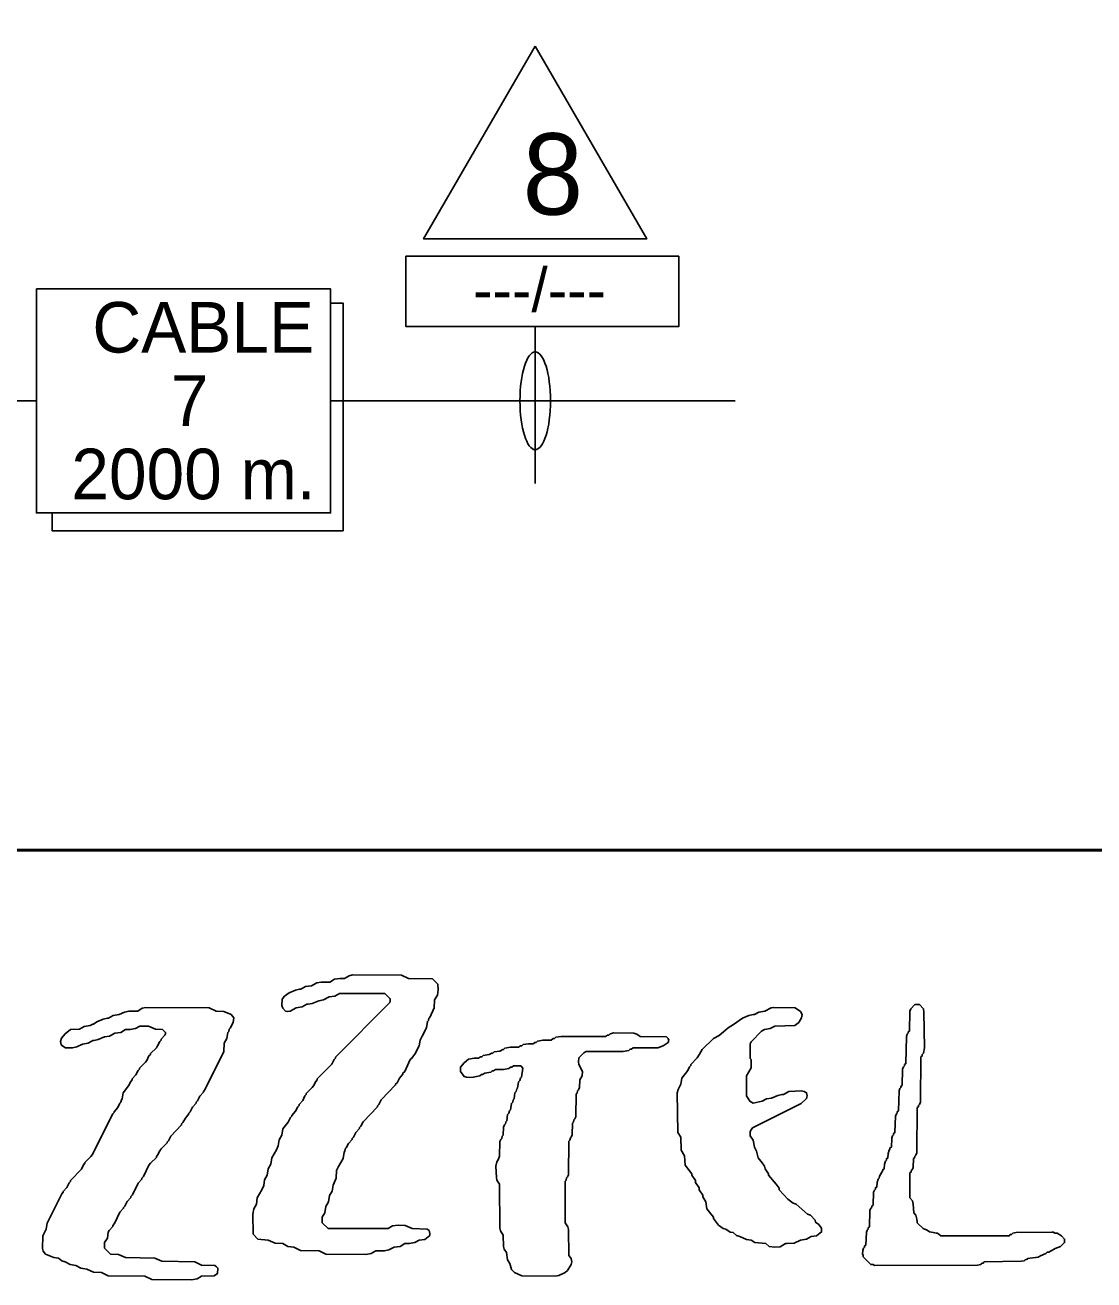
# Model space of a CAD drawing. Extents: x 275.32 to 285.29, y -495.88 to -488.83.
# Drawn here: x 283.393 to 284.248, y -495.038 to -494.034 of the extents above; entities that cross this region are included whole.
import ezdxf

# ---------------------------------------------------------------- set-up
doc = ezdxf.new("R2010")
doc.units = 0
for name, color, linetype in [('Level 2', 7, 'Continuous'), ('Level 3', 7, 'Continuous'), ('Level 43', 7, 'Continuous'), ('Level 51', 7, 'Continuous'), ('Level 63', 7, 'Continuous')]:
    doc.layers.add(name, color=color, linetype=linetype)

msp = doc.modelspace()

# ---------------------------------------------------------------- linework, layer by layer
at = {"layer": 'Level 2'}
for p, q in [((283.8011, -494.4007), (283.8011, -494.2751)), ((283.2417, -494.3345), (283.4019, -494.3345)), ((283.6373, -494.3345), (283.8011, -494.3345)), ((283.801, -494.3345), (283.9612, -494.3345))]:
    msp.add_line(p, q, dxfattribs=at)
for points in [[(283.4019, -494.2449), (283.6373, -494.2449), (283.6373, -494.4242), (283.4019, -494.4242)], [(283.6373, -494.2611), (283.6373, -494.4242), (283.4145, -494.4242), (283.4145, -494.4386), (283.6473, -494.4386), (283.6473, -494.2563), (283.6373, -494.2563)]]:
    msp.add_lwpolyline(points, close=True, dxfattribs=at)
msp.add_ellipse((283.8011, -494.3345), major_axis=(0, -0.0391), ratio=0.313059, dxfattribs=at)
at = {"layer": 'Level 3'}
msp.add_lwpolyline([(283.6976, -494.2188), (283.916, -494.2188), (283.916, -494.2751), (283.6976, -494.2751)], close=True, dxfattribs=at)
at = {"layer": 'Level 43'}
msp.add_lwpolyline([(283.801, -494.0506), (283.8904, -494.205), (283.7117, -494.205)], close=True, dxfattribs=at)
at = {"layer": 'Level 51'}
msp.add_line((280.8995, -494.6935), (285.1748, -494.6937), dxfattribs=at)
at = {"layer": 'Level 63'}
msp.add_lwpolyline([(275.9112, -488.9466), (285.1748, -488.9466), (285.1748, -494.6947), (275.9112, -494.6947)], close=True, dxfattribs=at)
for points in [[(283.6996, -494.7969), (283.7188, -494.7973), (283.7232, -494.8016), (283.7235, -494.8059), (283.7228, -494.8103), (283.7206, -494.8139), (283.7203, -494.8205), (283.7167, -494.8281), (283.7159, -494.8288), (283.7156, -494.8306), (283.7148, -494.8313), (283.7141, -494.8365), (283.7105, -494.843), (283.709, -494.8462), (283.7083, -494.8509), (283.7047, -494.8575), (283.7021, -494.8611), (283.701, -494.8619), (283.6967, -494.8713), (283.6952, -494.8727), (283.6952, -494.8735), (283.6924, -494.8767), (283.6905, -494.8804), (283.6894, -494.8815), (283.6894, -494.8822), (283.6778, -494.8942), (283.676, -494.8978), (283.6749, -494.8989), (283.6749, -494.8996), (283.6633, -494.9116), (283.6615, -494.9152), (283.6604, -494.9163), (283.6604, -494.917), (283.6575, -494.9203), (283.6557, -494.9239), (283.6546, -494.925), (283.6546, -494.9257), (283.6517, -494.929), (283.6499, -494.9326), (283.6491, -494.9333), (283.6488, -494.9351), (283.6481, -494.9359), (283.6474, -494.941), (283.6437, -494.9475), (283.6422, -494.9507), (283.6419, -494.9569), (283.6394, -494.9623), (283.6386, -494.9671), (283.6364, -494.9707), (283.6357, -494.9758), (283.6336, -494.9794), (283.6328, -494.9845), (283.6306, -494.9881), (283.6306, -494.9925), (283.6353, -494.9972), (283.6833, -494.9972), (283.6869, -494.995), (283.6913, -494.9943), (283.6971, -494.9946), (283.7025, -494.9972), (283.7145, -494.9976), (283.7163, -494.9987), (283.7167, -495.0012), (283.7167, -495.0026), (283.7127, -495.0059), (283.7083, -495.0063), (283.7047, -495.0084), (283.7003, -495.0092), (283.6967, -495.0092), (283.6931, -495.0114), (283.6883, -495.0121), (283.684, -495.0142), (283.6804, -495.015), (283.6735, -495.015), (283.6698, -495.0172), (283.6655, -495.0179), (283.6336, -495.0175), (283.6281, -495.015), (283.6132, -495.0146), (283.6078, -495.0121), (283.603, -495.0114), (283.5991, -495.0092), (283.5929, -495.0088), (283.5875, -495.0063), (283.5791, -495.0056), (283.5755, -495.0015), (283.5751, -494.9856), (283.5759, -494.9812), (283.578, -494.9776), (283.5787, -494.9725), (283.5824, -494.966), (283.5838, -494.9627), (283.5845, -494.958), (283.5867, -494.9544), (283.5875, -494.9493), (283.5896, -494.9457), (283.5903, -494.9406), (283.594, -494.9341), (283.5955, -494.9308), (283.5961, -494.9261), (283.5983, -494.9224)], [(283.5983, -494.9224), (283.5991, -494.9174), (283.6034, -494.9119), (283.6052, -494.9083), (283.6063, -494.9072), (283.6063, -494.9065), (283.6092, -494.9032), (283.611, -494.8996), (283.6121, -494.8985), (283.6121, -494.8978), (283.6151, -494.8945), (283.6168, -494.8909), (283.6179, -494.8898), (283.6179, -494.8891), (283.6226, -494.8843), (283.6237, -494.8829), (283.6256, -494.8793), (283.6267, -494.8782), (283.6267, -494.8774), (283.6383, -494.8655), (283.6401, -494.8619), (283.6412, -494.8608), (283.6412, -494.86), (283.6847, -494.8161), (283.6851, -494.8147), (283.6851, -494.8132), (283.6807, -494.8089), (283.6444, -494.8089), (283.6408, -494.811), (283.6361, -494.8117), (283.6317, -494.8139), (283.6278, -494.8147), (283.6226, -494.8169), (283.6194, -494.8175), (283.6183, -494.8175), (283.6147, -494.8197), (283.6099, -494.8205), (283.6049, -494.823), (283.603, -494.8234), (283.6013, -494.823), (283.5991, -494.8208), (283.5983, -494.8186), (283.5987, -494.8136), (283.6005, -494.811), (283.6041, -494.8085), (283.6092, -494.8063), (283.6125, -494.8056), (283.6136, -494.8056), (283.6172, -494.8034), (283.622, -494.8027), (283.6263, -494.8005), (283.6299, -494.7998), (283.6368, -494.7998), (283.6405, -494.7976), (283.6448, -494.7969), (283.6484, -494.7969), (283.6521, -494.7947), (283.6549, -494.794), (283.6941, -494.7943), (283.6996, -494.7969)], [(283.4397, -494.946), (283.4408, -494.9449), (283.4408, -494.9442), (283.4456, -494.9395), (283.4466, -494.938), (283.463, -494.9054), (283.4641, -494.9043), (283.4641, -494.9036), (283.467, -494.9003), (283.4688, -494.8967), (283.4695, -494.8959), (283.4699, -494.8942), (283.4706, -494.8934), (283.4714, -494.8884), (283.4757, -494.8829), (283.4775, -494.8793), (283.4786, -494.8782), (283.4786, -494.8774), (283.4815, -494.8742), (283.4833, -494.8705), (283.4844, -494.8695), (283.4844, -494.8688), (283.4891, -494.864), (283.4902, -494.8626), (283.492, -494.8589), (283.4931, -494.8578), (283.4931, -494.8571), (283.4979, -494.8524), (283.4989, -494.8509), (283.5007, -494.8473), (283.5018, -494.8462), (283.5018, -494.8455), (283.5047, -494.8423), (283.5051, -494.8412), (283.5051, -494.8401), (283.5029, -494.8379), (283.4971, -494.8375), (283.4916, -494.835), (283.4848, -494.835), (283.4811, -494.8371), (283.4768, -494.8379), (283.4731, -494.8379), (283.4695, -494.8401), (283.4648, -494.8408), (283.4604, -494.843), (283.4565, -494.8437), (283.4514, -494.8459), (283.4481, -494.8466), (283.447, -494.8466), (283.4434, -494.8488), (283.4387, -494.8495), (283.4343, -494.8517), (283.4307, -494.8524), (283.4253, -494.8524), (283.4223, -494.8506), (283.4216, -494.8499), (283.4212, -494.8473), (283.422, -494.8448), (283.4249, -494.8412), (283.4292, -494.8379), (283.4365, -494.8375), (283.4401, -494.8354), (283.4449, -494.8346), (283.447, -494.8335), (283.4477, -494.8335), (283.4503, -494.8317), (283.4554, -494.8296), (283.4587, -494.8288), (283.4597, -494.8288), (283.4634, -494.8266), (283.4681, -494.8259), (283.4724, -494.8238), (283.4761, -494.823), (283.483, -494.823), (283.4866, -494.8208), (283.4895, -494.8201), (283.5403, -494.8205), (283.5457, -494.823)], [(283.9246, -494.8677), (283.9257, -494.8666), (283.9257, -494.8658), (283.9307, -494.8604), (283.9326, -494.8575), (283.9348, -494.8539), (283.9438, -494.8451), (283.9482, -494.8426), (283.9518, -494.8397), (283.9554, -494.8365), (283.9598, -494.8339), (283.9671, -494.8288), (283.9721, -494.8266), (283.9754, -494.8259), (283.9765, -494.8259), (283.9801, -494.8238), (283.9848, -494.823), (283.9899, -494.8205), (283.9917, -494.8201), (284.0091, -494.8205), (284.0135, -494.8234)], [(284.1119, -494.8212), (284.1122, -494.8238), (284.1125, -494.8524), (284.1119, -494.8567), (284.1108, -494.8578), (284.1108, -494.8589), (284.1097, -494.8597), (284.1093, -494.8959), (284.1086, -494.8978), (284.1078, -494.8985), (284.1078, -494.8996), (284.1067, -494.9003), (284.1064, -494.9366), (284.1056, -494.9384), (284.105, -494.9391), (284.105, -494.9402), (284.1039, -494.941), (284.1035, -494.9482), (284.1028, -494.95), (284.102, -494.9507), (284.102, -494.9518), (284.1009, -494.9526), (284.1009, -494.9725), (284.1031, -494.975), (284.1035, -494.9776), (284.1042, -494.9845), (284.1056, -494.9863), (284.1064, -494.9896), (284.1067, -494.9914), (284.1067, -494.9925), (284.1115, -494.9972), (284.1147, -494.9983), (284.1166, -494.9998), (284.1198, -495.0004), (284.122, -495.0008), (284.1231, -495.0008), (284.1256, -495.003), (284.1804, -495.003), (284.1812, -495.0019), (284.1823, -495.0019), (284.1834, -495.0008), (284.1859, -495.0004), (284.2146, -495.0001), (284.216, -495.0001), (284.2167, -495.0008), (284.2189, -495.0008), (284.2222, -495.003), (284.2247, -495.0056), (284.2247, -495.0084), (284.2214, -495.0114), (284.2171, -495.0132), (284.212, -495.0161), (284.2109, -495.0161), (284.2098, -495.0172), (284.2055, -495.019), (284.2036, -495.02), (284.2015, -495.0204), (284.195, -495.0211), (284.195, -495.0215), (284.1931, -495.0222), (284.1924, -495.023), (284.1899, -495.0233), (284.1605, -495.0237), (284.1597, -495.0248), (284.1586, -495.0248), (284.1576, -495.0259), (284.155, -495.0263), (284.0727, -495.0266), (284.0716, -495.0259), (284.0697, -495.0259), (284.0636, -495.0197), (284.0636, -495.0183), (284.0629, -495.0175), (284.0632, -495.0146), (284.0639, -495.0128), (284.0647, -495.0121), (284.0647, -495.011), (284.0658, -495.0103), (284.0661, -495.0001), (284.0668, -494.9983), (284.0676, -494.9976), (284.0676, -494.9965), (284.0687, -494.9957), (284.069, -494.9827), (284.0697, -494.9808), (284.0705, -494.9802), (284.0705, -494.9791), (284.0716, -494.9783), (284.0719, -494.9681), (284.0727, -494.9664), (284.0734, -494.9656), (284.0734, -494.9645), (284.0745, -494.9638), (284.0748, -494.9602), (284.0755, -494.9576), (284.0763, -494.9569), (284.0766, -494.9551), (284.0792, -494.9507), (284.0792, -494.95), (284.0803, -494.9493), (284.0806, -494.9457)], [(284.0806, -494.9457), (284.0813, -494.9431), (284.0821, -494.9424), (284.0821, -494.9413), (284.0832, -494.9406), (284.0835, -494.937), (284.0843, -494.9344), (284.085, -494.9337), (284.085, -494.9326), (284.0861, -494.9319), (284.0864, -494.9246), (284.0871, -494.9228), (284.0879, -494.9221), (284.0879, -494.921), (284.089, -494.9203), (284.0893, -494.9072), (284.0901, -494.9054), (284.0908, -494.9047), (284.0908, -494.9036), (284.0919, -494.9028), (284.0923, -494.8869), (284.093, -494.8851), (284.0937, -494.8843), (284.0937, -494.8832), (284.0948, -494.8826), (284.0951, -494.8695), (284.0959, -494.8677), (284.0966, -494.8669), (284.0966, -494.8658), (284.0977, -494.8651), (284.0981, -494.8434), (284.0988, -494.8415), (284.0995, -494.8408), (284.0995, -494.8397), (284.1006, -494.839), (284.1009, -494.823), (284.1017, -494.8212), (284.105, -494.8179), (284.1086, -494.8179), (284.1119, -494.8212)], [(283.5457, -494.823), (283.5519, -494.8234), (283.5577, -494.8259), (283.5599, -494.8285), (283.5595, -494.8321), (283.557, -494.8368), (283.5563, -494.8375), (283.5559, -494.8393), (283.5552, -494.8401), (283.5544, -494.8451), (283.5523, -494.8488), (283.5519, -494.8553), (283.5367, -494.8862), (283.5356, -494.8873), (283.5356, -494.888), (283.5327, -494.8912), (283.5308, -494.8949), (283.5298, -494.8959), (283.5298, -494.8967), (283.5269, -494.9), (283.525, -494.9036), (283.524, -494.9047), (283.524, -494.9054), (283.5211, -494.9087), (283.5192, -494.9123), (283.5181, -494.9134), (283.5181, -494.9141), (283.5095, -494.9232), (283.5076, -494.9268), (283.5065, -494.9279), (283.5065, -494.9286), (283.5018, -494.9333), (283.5007, -494.9348), (283.4989, -494.9384), (283.4979, -494.9395), (283.4979, -494.9402), (283.4931, -494.9449), (283.492, -494.9464), (283.4877, -494.9554), (283.4862, -494.9569), (283.4862, -494.9576), (283.4833, -494.9609), (283.4789, -494.97), (283.4775, -494.9714), (283.4775, -494.9722), (283.4746, -494.9754), (283.4728, -494.9791), (283.4717, -494.9802), (283.4717, -494.9808), (283.4688, -494.9841), (283.4645, -494.9932), (283.463, -494.9946), (283.463, -494.9954), (283.4601, -494.9987), (283.4593, -495.0001), (283.4587, -495.0048), (283.4565, -495.0084), (283.4565, -495.0128), (283.4612, -495.0175), (283.4677, -495.0179), (283.4731, -495.0204), (283.4968, -495.0208), (283.5022, -495.0233), (283.5287, -495.0237), (283.5341, -495.0263), (283.5446, -495.0266), (283.5461, -495.0277), (283.5472, -495.0288), (283.5468, -495.0331), (283.5443, -495.0349), (283.5341, -495.0353), (283.5305, -495.0375), (283.5261, -495.0382), (283.4942, -495.0379), (283.4888, -495.0353), (283.4593, -495.0349), (283.4539, -495.0324), (283.4477, -495.0321), (283.4423, -495.0295), (283.4376, -495.0288), (283.4336, -495.0266), (283.4289, -495.0259), (283.4249, -495.0237), (283.4223, -495.023), (283.4195, -495.0208), (283.4158, -495.0204), (283.4093, -495.0175), (283.4074, -495.0153), (283.4067, -495.0132), (283.4071, -495.003), (283.4096, -494.9976), (283.4104, -494.9929), (283.4223, -494.9692), (283.4234, -494.9681), (283.4234, -494.9675), (283.4263, -494.9642), (283.4281, -494.9606), (283.4292, -494.9595), (283.4292, -494.9587), (283.438, -494.9496), (283.4397, -494.946)], [(284.0135, -494.8234), (284.0146, -494.8259), (284.0142, -494.8285), (284.0121, -494.8321), (284.0088, -494.8346), (283.9928, -494.835), (283.9892, -494.8371), (283.9845, -494.8379), (283.9823, -494.839), (283.974, -494.8477), (283.9732, -494.8492), (283.9732, -494.8611), (283.974, -494.8619), (283.974, -494.8684), (283.9703, -494.8749), (283.9703, -494.8909), (283.9729, -494.8952), (283.9754, -494.8967), (283.9826, -494.8952), (283.9863, -494.8934), (283.9903, -494.8927), (283.9953, -494.8905), (283.9986, -494.8898), (283.9997, -494.8898), (284.0041, -494.8873), (284.0142, -494.8869), (284.0164, -494.8873), (284.0182, -494.8884), (284.0186, -494.8909), (284.0182, -494.8931), (284.0139, -494.897), (283.975, -494.9166), (283.974, -494.9181), (283.9732, -494.9195), (283.9732, -494.9228), (283.9754, -494.9264), (283.9765, -494.9319), (283.9783, -494.9351), (283.9794, -494.9406), (283.9826, -494.9446), (283.9845, -494.9471), (283.9852, -494.9493), (283.9878, -494.9533), (283.9878, -494.9544), (283.9939, -494.9616), (283.9964, -494.9649), (283.9964, -494.966), (284.0033, -494.9736), (284.0074, -494.9769), (284.0099, -494.9776), (284.019, -494.9856), (284.0215, -494.9863), (284.0251, -494.9903), (284.0255, -494.9921), (284.028, -494.9939), (284.0302, -494.9968), (284.0302, -494.9998), (284.0262, -495.003), (284.0218, -495.0034), (284.0182, -495.0056), (284.0135, -495.0063), (284.0084, -495.0088), (284.0026, -495.0092), (284.0015, -495.0092), (283.9972, -495.0117), (283.9928, -495.0121), (283.9884, -495.0114), (283.9856, -495.0092), (283.9768, -495.0084), (283.974, -495.0063), (283.9703, -495.0059), (283.9649, -495.0034), (283.9623, -495.0026), (283.9594, -495.0004), (283.9572, -495.0001), (283.9536, -494.9976), (283.9514, -494.9972), (283.9478, -494.9943), (283.9438, -494.9892), (283.9438, -494.9881), (283.9384, -494.9812), (283.9376, -494.9758), (283.9351, -494.9718), (283.9351, -494.9703), (283.9322, -494.966), (283.9322, -494.9645), (283.9293, -494.9602), (283.9293, -494.9587), (283.9264, -494.9544), (283.9264, -494.9533), (283.921, -494.9464), (283.9206, -494.9388), (283.918, -494.9344), (283.9177, -494.9239), (283.9152, -494.9203), (283.9148, -494.8884), (283.9155, -494.8858), (283.9177, -494.8815), (283.9184, -494.8767), (283.9231, -494.8705), (283.9246, -494.8677)], [(283.7812, -494.868), (283.7801, -494.8691), (283.7758, -494.8698), (283.7693, -494.8698), (283.7678, -494.8709), (283.7667, -494.8709), (283.7657, -494.872), (283.7609, -494.8727), (283.7588, -494.8738), (283.758, -494.8738), (283.7569, -494.8749), (283.7515, -494.876), (283.7482, -494.8763), (283.7461, -494.876), (283.7442, -494.8753), (283.7413, -494.8713), (283.7413, -494.868), (283.7442, -494.8644), (283.7478, -494.8615), (283.7522, -494.8608), (283.7558, -494.8608), (283.7573, -494.8597), (283.7584, -494.8597), (283.7594, -494.8586), (283.7642, -494.8578), (283.7663, -494.8567), (283.7671, -494.8567), (283.7682, -494.8557), (283.7729, -494.855), (283.7751, -494.8539), (283.7758, -494.8539), (283.7769, -494.8528), (283.7812, -494.852), (283.7878, -494.852), (283.7892, -494.8509), (283.7903, -494.8509), (283.7914, -494.8499), (283.7958, -494.8492), (283.7994, -494.8492), (283.8008, -494.8481), (283.8019, -494.8481), (283.803, -494.847), (283.8074, -494.8462), (283.8139, -494.8462), (283.8154, -494.8451), (283.8165, -494.8451), (283.8176, -494.844), (283.8219, -494.8434), (283.8574, -494.8434), (283.8589, -494.8423), (283.86, -494.8423), (283.8611, -494.8412), (283.864, -494.8404), (283.88, -494.8408), (283.8825, -494.8415)], [(283.8825, -494.8415), (283.885, -494.8434), (283.9061, -494.8437), (283.9075, -494.8451), (283.9079, -494.8462), (283.9075, -494.8481), (283.9035, -494.8509), (283.8992, -494.8524), (283.8796, -494.8524), (283.8781, -494.8535), (283.877, -494.8535), (283.876, -494.8546), (283.8716, -494.8553), (283.8419, -494.8553), (283.84, -494.8564), (283.8361, -494.8604), (283.8357, -494.8636), (283.8361, -494.8658), (283.8389, -494.8713), (283.8386, -494.8749), (283.8368, -494.8782), (283.8364, -494.8843), (283.8357, -494.8862), (283.835, -494.8869), (283.8346, -494.8887), (283.8339, -494.8894), (283.8335, -494.9076), (283.8328, -494.9094), (283.832, -494.9101), (283.8317, -494.9119), (283.831, -494.9127), (283.8306, -494.9221), (283.8299, -494.9239), (283.8292, -494.9246), (283.8288, -494.9264), (283.8281, -494.9272), (283.8277, -494.954), (283.827, -494.9558), (283.8262, -494.9565), (283.8259, -494.9584), (283.8251, -494.9591), (283.8251, -494.9925), (283.8273, -494.9957), (283.8277, -494.9979), (283.8281, -495.0186), (283.8299, -495.0211), (283.8303, -495.0237), (283.8299, -495.0259), (283.827, -495.0306), (283.8251, -495.0324), (283.8201, -495.0346), (283.8172, -495.0353), (283.7903, -495.0349), (283.7845, -495.0324), (283.782, -495.0299), (283.7809, -495.0252), (283.779, -495.0222), (283.778, -495.0164), (283.7762, -495.0135), (283.7758, -495.0114), (283.7754, -495.0023), (283.7732, -494.999), (283.7729, -494.9968), (283.7725, -494.9616), (283.7704, -494.9584), (283.77, -494.9562), (283.7696, -494.9471), (283.7704, -494.9438), (283.7715, -494.942), (283.7725, -494.9391), (283.7729, -494.9275), (283.7736, -494.9257), (283.7743, -494.925), (283.7747, -494.9232), (283.7754, -494.9224), (283.7758, -494.9159), (283.7765, -494.9141), (283.7773, -494.9134), (283.7776, -494.9116), (283.7784, -494.9108), (283.779, -494.9058), (283.7801, -494.9047), (283.7805, -494.9028), (283.7812, -494.9021), (283.782, -494.897), (283.7831, -494.8959), (283.7834, -494.8942), (283.7842, -494.8934), (283.7849, -494.8884), (283.7859, -494.8873), (283.7863, -494.8854), (283.787, -494.8847), (283.7878, -494.8796), (283.7889, -494.8785), (283.7892, -494.8767), (283.79, -494.876), (283.7911, -494.8688), (283.7896, -494.8669), (283.7838, -494.8669), (283.7823, -494.868), (283.7812, -494.868)]]:
    msp.add_lwpolyline(points, dxfattribs=at)

# ---------------------------------------------------------------- texts
at = {"layer": 'Level 2'}
for s, height, p in [('---/---', 0.035, (283.7513, -494.2633)), ('CABLE', 0.04046, (283.4467, -494.2959)), ('7', 0.0405, (283.5094, -494.3546)), ('2000 m.', 0.04046, (283.4299, -494.4133))]:
    msp.add_text(s, height=height, dxfattribs=at).set_placement(p)
at = {"layer": 'Level 43'}
msp.add_text('8', height=0.0651, dxfattribs=at).set_placement((283.791, -494.1855))

doc.saveas('drawing.dxf')
